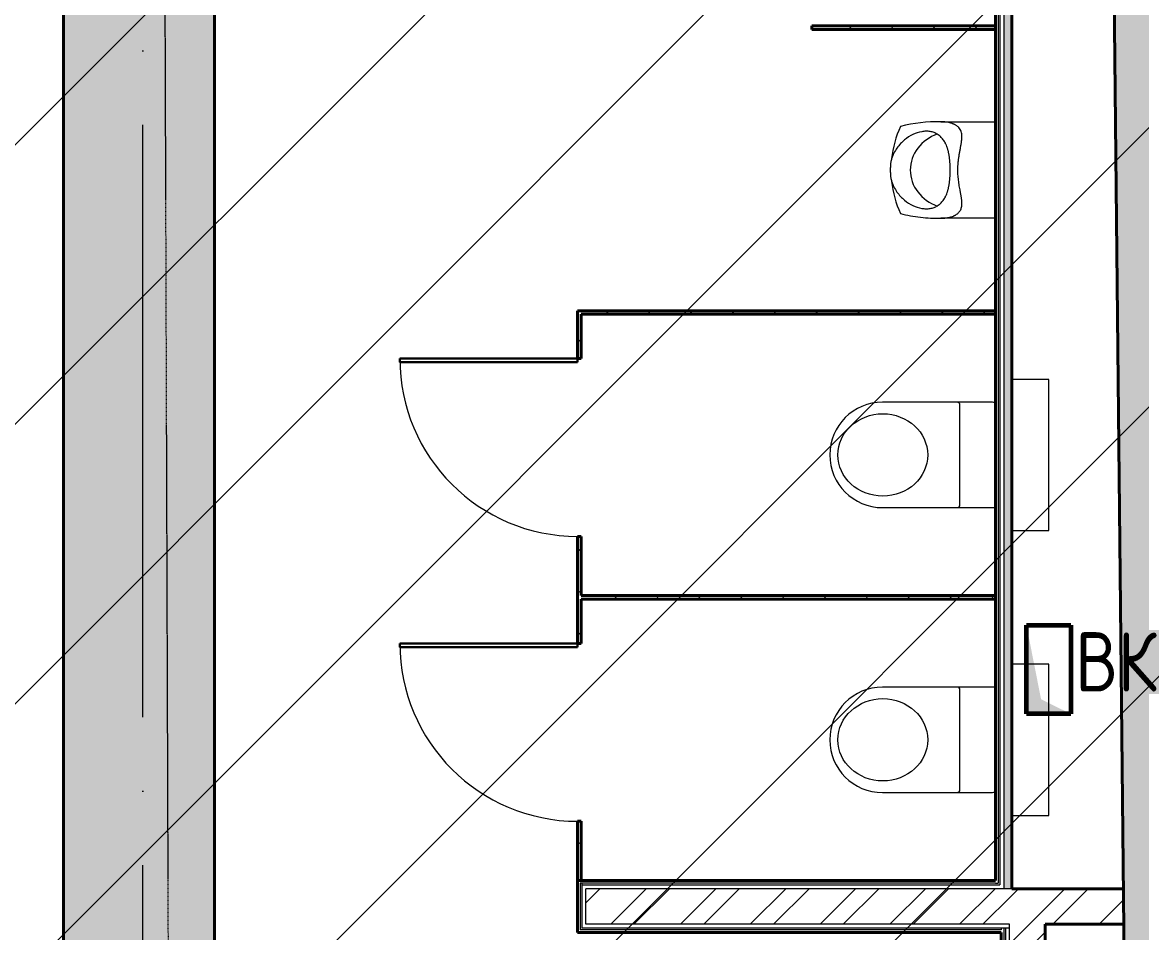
# Model space of a CAD drawing. Header units: millimetres. Extents: x -269164 to 430575, y -569542 to 36130.
# Drawn here: x 216786 to 220567, y -415047 to -411973 of the extents above; entities that cross this region are included whole.
import ezdxf

# ---------------------------------------------------------------- set-up
doc = ezdxf.new("R2010")
doc.units = ezdxf.units.MM
doc.linetypes.add('ADSK_Линия сетки', pattern=[25, 20, -2.5, 0, -2.5])
doc.linetypes.add('ADSK_Сверху', pattern=[4.5, 3, -1.5])
for name, color, linetype, lineweight in [('Аннотация', 7, 'Continuous', 9), ('Двери', 7, 'Continuous', 18), ('Обобщенные модели', 7, 'Continuous', 18), ('Оси', 7, 'Continuous', 9), ('Перекрытие', 7, 'Continuous', 18), ('Сантехника', 7, 'Continuous', 18), ('Стены внутренние', 7, 'Continuous', 18), ('Стены наружные', 7, 'Continuous', 18), ('Стены штриховка', 7, 'Continuous', 18), ('Узлы', 7, 'Continuous', 18)]:
    doc.layers.add(name, color=color, linetype=linetype, lineweight=lineweight)
doc.layers.add('Линии', color=7, linetype='Continuous', lineweight=9, true_color=0x00a600)
doc.styles.add('GOST Common_1', font='GOST_Common.ttf', dxfattribs={"width": 0.9, "height": 350})
pattern_1 = [(45, (178182.9, -430621.92), (-117.8655, 117.8655), []), (45, (178261.48, -430621.92), (-117.8655, 117.8655), [])]
pattern_2 = [(45, (178182.91, -430621.92), (-70.71068, 70.71068), [])]

# ---------------------------------------------------------------- blocks, each defined once
blk = doc.blocks.new('Дверь-Одинарная-Панель - 600 x 2150 мм с_у-1872435-03 План 3-го этажа маркировочный')
at = {"layer": 'Двери', "lineweight": 30}
for p, q in [((300, 606), (288, 606)), ((288, 606), (288, 6)), ((300, 6), (300, 606)), ((288, 6), (300, 6))]:
    blk.add_line(p, q, dxfattribs=at)
at = {"layer": 'Двери'}
blk.add_arc((300, 6), 600, 90, 180, dxfattribs=at)
blk = doc.blocks.new('Туалет подвесной-Moderna R-Laufen - 000 White-V114-03 План 3-го этажа маркировочный')
at = {"layer": 'Обобщенные модели'}
for p, q in [((-53, 409.3), (-53, 37.4)), ((303, 37.4), (303, 409.3)), ((-43.1, 147.8), (293.1, 147.8))]:
    blk.add_line(p, q, dxfattribs=at)
for centre, radius, start, end in [((125, 409.3), 178, 360, 180), ((-43.1, 157.7), 9.89, 180, 270), ((293.1, 157.7), 9.89, 270, 360), ((-43.1, 37.4), 9.89, 180, 270), ((293.1, 37.4), 9.89, 270, 360)]:
    blk.add_arc(centre, radius, start, end, dxfattribs=at)
blk.add_ellipse((125, 408.3), major_axis=(0, 151.6), ratio=0.916517, dxfattribs=at)
at = {"layer": 'Сантехника'}
for p, q in [((-130, -27.5), (-130, -152.5)), ((380, -152.5), (380, -27.5)), ((-130, -152.5), (380, -152.5))]:
    blk.add_line(p, q, dxfattribs=at)
blk = doc.blocks.new('Туалет подвесной-Moderna R-Laufen - 000 White-1870147-03 План 3-го этажа маркировочный')
at = {"layer": 'Обобщенные модели'}
for p, q in [((-53, 409.3), (-53, 37.4)), ((303, 37.4), (303, 409.3)), ((-43.1, 147.8), (293.1, 147.8))]:
    blk.add_line(p, q, dxfattribs=at)
for centre, radius, start, end in [((125, 409.3), 178, 360, 180), ((-43.1, 157.7), 9.89, 180, 270), ((293.1, 157.7), 9.89, 270, 360), ((-43.1, 37.4), 9.89, 180, 270), ((293.1, 37.4), 9.89, 270, 360)]:
    blk.add_arc(centre, radius, start, end, dxfattribs=at)
blk.add_ellipse((125, 408.3), major_axis=(0, 151.6), ratio=0.916517, dxfattribs=at)
at = {"layer": 'Сантехника'}
for p, q in [((-130, -27.5), (-130, -152.5)), ((380, -152.5), (380, -27.5)), ((-130, -152.5), (380, -152.5))]:
    blk.add_line(p, q, dxfattribs=at)
blk = doc.blocks.new('Urinal_Commercial_14201 - UT104EV-1823124-03 План 3-го этажа маркировочный')
at = {"layer": 'Сантехника'}
for p, q in [((41705.8, 18313), (41890.3, 18313)), ((41890.3, 17986.9), (41705.8, 17987))]:
    blk.add_line(p, q, dxfattribs=at)
for centre, radius, start, end in [((41890.3, 18150), 353.2, 155.4197, 173.7904), ((41743.2, 18133.9), 146.4, 110.0061, 141.9939), ((41722.7, 18150), 120.3, 141.9939, 180.0061), ((41722.7, 18149.9), 120.3, 179.9939, 218.0061), ((41890.3, 18150), 353.2, 186.2096, 204.5782), ((41743.2, 18166), 146.4, 218.0061, 249.9939)]:
    blk.add_arc(centre, radius, start, end, dxfattribs=at)
blk.add_ellipse((41801.6, 17228.7), major_axis=(-199.1, 1075.5), ratio=0.694076, start_param=6.146838, end_param=6.328057, dxfattribs=at)
for points, knots in [([(41762.9, 18150), (41763.1, 18158.3), (41763.7, 18170.9), (41765.4, 18185.2), (41766.5, 18193.3), (41767.4, 18199.3), (41768.3, 18205.2), (41769.4, 18211), (41770.4, 18216.7), (41771.5, 18222.3), (41772.5, 18227.9), (41773.5, 18233.3), (41774.3, 18237.7), (41774.9, 18241.2), (41775.2, 18243.8), (41775.6, 18246.3), (41776, 18249.7), (41776.5, 18253.8), (41776.8, 18257.8), (41776.9, 18260.9), (41776.9, 18264), (41776.7, 18267.7), (41776, 18273.4), (41774.5, 18280), (41771.1, 18287.1), (41767.4, 18292.1), (41763.9, 18295.7), (41760.9, 18298.1), (41757.7, 18300.3), (41754.4, 18302.3), (41751, 18304.1), (41747.3, 18305.7), (41743.5, 18307.1), (41739.6, 18308.4), (41735.6, 18309.4), (41730.2, 18310.7), (41720.4, 18312.3), (41711.7, 18312.9), (41705.8, 18313)], [-1, -1, -1, -1, -0.909091, -0.863636, -0.840909, -0.818182, -0.795455, -0.772727, -0.75, -0.727273, -0.704545, -0.681818, -0.659091, -0.647727, -0.636364, -0.625, -0.613636, -0.590909, -0.568182, -0.556818, -0.545455, -0.522727, -0.5, -0.454545, -0.409091, -0.363636, -0.340909, -0.318182, -0.295455, -0.272727, -0.25, -0.227273, -0.204545, -0.181818, -0.159091, -0.136364, -0.090909, 0, 0, 0, 0]), ([(41737.3, 18150), (41737.2, 18153.7), (41737.1, 18159.2), (41736.9, 18166.3), (41736.6, 18171.5), (41736.3, 18176.7), (41735.8, 18181.8), (41735.3, 18186.9), (41734.7, 18191.7), (41734, 18196.5), (41733.2, 18201.1), (41732.4, 18205.6), (41731.5, 18210), (41730.5, 18214.2), (41729.4, 18218.3), (41728.2, 18222.3), (41726.5, 18227.4), (41724.7, 18232.3), (41722.6, 18236.9), (41720.5, 18241.4), (41717.6, 18246.7), (41713.7, 18252.5), (41709.4, 18257.9), (41704.8, 18262.7), (41699.7, 18267), (41692.5, 18272), (41682.7, 18276.8), (41669.6, 18280.2), (41655.7, 18281.2), (41636.2, 18279.3), (41611.1, 18271.3), (41586.9, 18256), (41569.1, 18239.3), (41557.1, 18224.6), (41546.7, 18207.6), (41541.5, 18194.9), (41539.3, 18188.2)], [-1, -1, -1, -1, -0.975, -0.9625, -0.95, -0.9375, -0.925, -0.9125, -0.9, -0.8875, -0.875, -0.8625, -0.85, -0.8375, -0.825, -0.8125, -0.8, -0.775, -0.7625, -0.75, -0.725, -0.7, -0.675, -0.65, -0.625, -0.6, -0.55, -0.5, -0.45, -0.4, -0.3, -0.2, -0.15, -0.1, -0.05, 0, 0, 0, 0]), ([(41539.3, 18111.8), (41541.5, 18105.1), (41546.7, 18092.3), (41557.1, 18075.3), (41569.1, 18060.6), (41586.9, 18043.9), (41611.1, 18028.6), (41636.2, 18020.6), (41655.7, 18018.8), (41669.6, 18019.8), (41682.7, 18023.2), (41692.5, 18028), (41699.7, 18032.9), (41704.8, 18037.2), (41709.4, 18042.1), (41713.7, 18047.4), (41717.6, 18053.2), (41720.5, 18058.5), (41722.6, 18063), (41724.7, 18067.6), (41726.5, 18072.5), (41728.2, 18077.7), (41729.4, 18081.6), (41730.5, 18085.7), (41731.5, 18090), (41732.4, 18094.3), (41733.2, 18098.8), (41734, 18103.5), (41734.7, 18108.2), (41735.3, 18113.1), (41735.8, 18118.1), (41736.3, 18123.2), (41736.6, 18128.4), (41736.9, 18133.6), (41737.1, 18140.7), (41737.2, 18146.2), (41737.3, 18150)], [-1, -1, -1, -1, -0.95, -0.9, -0.85, -0.8, -0.7, -0.6, -0.55, -0.5, -0.45, -0.4, -0.375, -0.35, -0.325, -0.3, -0.275, -0.25, -0.2375, -0.225, -0.2, -0.1875, -0.175, -0.1625, -0.15, -0.1375, -0.125, -0.1125, -0.1, -0.0875, -0.075, -0.0625, -0.05, -0.0375, -0.025, 0, 0, 0, 0]), ([(41705.8, 17987), (41710.4, 17987), (41719.6, 17987.5), (41730.6, 17989.2), (41739.1, 17991.4), (41745.2, 17993.3), (41750, 17995.4), (41753.7, 17997.2), (41757.2, 17999.3), (41761.4, 18002.1), (41765.8, 18006.1), (41769.6, 18010.6), (41772.7, 18015.8), (41774.9, 18021.6), (41776.3, 18027.9), (41776.8, 18033.5), (41776.8, 18038.3), (41776.8, 18042), (41776.5, 18045.8), (41776.1, 18049.6), (41775.6, 18053.6), (41775, 18057.6), (41774.4, 18061.7), (41773.6, 18065.8), (41772.8, 18070.1), (41772.1, 18074.4), (41771.3, 18078.8), (41770.1, 18084.7), (41768.8, 18092.2), (41767.2, 18101.5), (41765.4, 18114.1), (41763.6, 18130.2), (41763, 18143.4), (41762.9, 18150)], [-1, -1, -1, -1, -0.928571, -0.857143, -0.821429, -0.785714, -0.75, -0.732143, -0.714286, -0.678571, -0.642857, -0.607143, -0.571429, -0.535714, -0.5, -0.464286, -0.446429, -0.428571, -0.410714, -0.392857, -0.375, -0.357143, -0.339286, -0.321429, -0.303571, -0.285714, -0.267857, -0.25, -0.214286, -0.178571, -0.142857, -0.071429, 0, 0, 0, 0])]:
    blk.add_open_spline(points, degree=3, knots=knots, dxfattribs=at)
for points in [[(41539.3, 18188.2), (41538, 18184.1), (41536.3, 18175.9), (41535.1, 18163), (41534.9, 18154.3), (41534.9, 18150)], [(41534.9, 18150), (41534.9, 18145.6), (41535.1, 18136.9), (41536.3, 18124.1), (41538, 18115.8), (41539.3, 18111.8)], [(41569.2, 18003.1), (41580.3, 18000.2), (41602.7, 17995.3), (41636.7, 17990.2), (41671.1, 17987.3), (41694.2, 17986.9), (41705.8, 17987)]]:
    blk.add_open_spline(points, degree=3, dxfattribs=at)

msp = doc.modelspace()

# ---------------------------------------------------------------- hatches: boundary and pattern name
at = {"lineweight": 13, "true_color": 0x636466}
h = msp.add_hatch(dxfattribs=at)
h.set_pattern_fill('ANSI31', color=251, scale=210)
h.set_pattern_definition([(45, (-1914008.9, -109463.3), (-471.46345, 471.46345), [])])
h.paths.add_polyline_path([(234958.19, -379662.32), (191467.82, -379662.32), (191467.82, -437206.01), (234958.19, -437206.01)])
at = {"layer": 'Стены внутренние'}
msp.add_hatch(color=256, dxfattribs=at).paths.add_polyline_path([(220128.25, -414898.96), (220128.25, -410197.86), (220101.25, -410197.86), (220101.25, -414898.96), (220120.35, -414898.96)])
at = {"layer": 'Стены внутренние', "true_color": 0xc0c0c0}
msp.add_hatch(color=9, dxfattribs=at).paths.add_polyline_path([(220534.87, -417723.38), (220914.86, -417719.74), (220836.59, -410197.86), (220456.57, -410197.86), (220524.88, -416762.74)])
at = {"layer": 'Стены внутренние', "lineweight": 9}
h = msp.add_hatch(dxfattribs=at)
h.set_pattern_fill('FP_3', color=256, style=0, pattern_type=2)
h.set_pattern_definition(pattern_2)
h.paths.add_polyline_path([(220073.25, -411996.96), (220073.25, -411984.96), (219453.25, -411984.96), (219453.25, -411996.96)])
h = msp.add_hatch(dxfattribs=at)
h.set_pattern_fill('FP_3', color=256, style=0, pattern_type=2)
h.set_pattern_definition(pattern_2)
h.paths.add_polyline_path([(219893.99, -412958.96), (220073.25, -412958.96), (220073.25, -412946.96), (218661.25, -412946.96), (218661.25, -412958.96), (218673.25, -412958.96)])
h = msp.add_hatch(dxfattribs=at)
h.set_pattern_fill('FP_3', color=256, style=0, pattern_type=2)
h.set_pattern_definition(pattern_2)
h.paths.add_polyline_path([(218661.25, -414870.96), (218673.25, -414870.96), (218673.25, -414670.96), (218661.25, -414670.96)])
h.paths.add_polyline_path([(218661.25, -414070.96), (218673.25, -414070.96), (218673.25, -413708.96), (218661.25, -413708.96)])
h.paths.add_polyline_path([(218673.25, -413108.96), (218673.25, -412958.96), (218661.25, -412958.96), (218661.25, -413108.96)])
h = msp.add_hatch(dxfattribs=at)
h.set_pattern_fill('FP_3', color=256, style=0, pattern_type=2)
h.set_pattern_definition(pattern_2)
h.paths.add_polyline_path([(220063.36, -413920.96), (220073.25, -413920.96), (220073.25, -413908.96), (218673.25, -413908.96), (218673.25, -413920.96), (219928.57, -413920.96)])
h = msp.add_hatch(dxfattribs=at)
h.set_pattern_fill('FP_2', color=256, style=0, pattern_type=2)
h.set_pattern_definition(pattern_1)
h.paths.add_polyline_path([(219984.18, -415018.96), (220128.25, -415018.96), (220128.25, -414898.96), (218689.25, -414898.96), (218689.25, -415018.96), (219829.29, -415018.96)])
h = msp.add_hatch(dxfattribs=at)
h.set_pattern_fill('FP_2', color=256, style=0, pattern_type=2)
h.set_pattern_definition(pattern_1)
h.paths.add_polyline_path([(220240.35, -415018.96), (220506.73, -415018.96), (220505.48, -414898.96), (220128.25, -414898.96), (220128.25, -415018.96)])
h = msp.add_hatch(dxfattribs=at)
h.set_pattern_fill('FP_2', color=256, style=0, pattern_type=2)
h.set_pattern_definition(pattern_1)
h.paths.add_polyline_path([(220240.35, -416874.96), (220240.35, -415018.96), (220120.35, -415018.96), (220120.35, -416874.96)])
at = {"layer": 'Стены наружные', "true_color": 0xc0c0c0}
h = msp.add_hatch(color=9, dxfattribs=at)
h.paths.add_polyline_path([(217264.04, -417055.29), (217434.81, -417055.29), (217434.81, -416690.69), (216924.81, -416690.69), (216924.81, -417055.29)])
h.paths.add_polyline_path([(216924.81, -415840.69), (217434.81, -415840.69), (217434.81, -410197.86), (216924.81, -410197.86), (216924.81, -415510.89)])
at = {"layer": 'Узлы', "true_color": 0x808080}
msp.add_hatch(color=8, dxfattribs=at).paths.add_polyline_path([(220327.52, -414308.56), (220227.02, -414259.07), (220177.52, -414008.56), (220177.52, -414308.56), (220253.25, -414308.56)])

# ---------------------------------------------------------------- linework, layer by layer
at = {"layer": 'Линии', "lineweight": 60}
for p, q in [((220177.52, -414008.56), (220327.52, -414008.56)), ((220177.52, -414308.56), (220177.52, -414008.56)), ((220327.52, -414008.56), (220327.52, -414308.56)), ((220327.52, -414308.56), (220177.52, -414308.56))]:
    msp.add_line(p, q, dxfattribs=at)
at = {"layer": 'Оси', "linetype": 'ADSK_Линия сетки', "ltscale": 100}
msp.add_line((217192.82, -439320.18), (217192.82, -408953.12), dxfattribs=at)
at = {"layer": 'Перекрытие', "color": 9, "linetype": 'ADSK_Сверху', "true_color": 0xaad4d4}
msp.add_line((217288.67, -417820.17), (217262.83, -410106.98), dxfattribs=at)
at = {"layer": 'Стены внутренние', "lineweight": 40}
for p, q in [((220073.25, -410197.86), (220073.25, -414870.96)), ((220128.25, -414898.96), (220128.25, -410197.86)), ((220456.57, -410197.86), (220534.87, -417723.38)), ((220073.25, -411984.96), (219453.25, -411984.96)), ((219453.25, -411984.96), (219453.25, -411996.96)), ((219453.25, -411996.96), (220073.25, -411996.96)), ((220073.25, -412946.96), (218661.25, -412946.96)), ((218661.25, -412946.96), (218661.25, -413108.96)), ((218673.25, -412958.96), (220073.25, -412958.96)), ((218673.25, -413108.96), (218673.25, -412958.96)), ((218661.25, -413108.96), (218673.25, -413108.96)), ((218661.25, -413708.96), (218661.25, -414070.96)), ((218673.25, -413708.96), (218661.25, -413708.96)), ((218673.25, -413908.96), (218673.25, -413708.96)), ((220073.25, -413908.96), (218673.25, -413908.96)), ((218673.25, -414070.96), (218673.25, -413920.96)), ((218673.25, -413920.96), (220073.25, -413920.96)), ((218661.25, -414070.96), (218673.25, -414070.96)), ((218661.25, -414670.96), (218661.25, -415046.96)), ((218673.25, -414670.96), (218661.25, -414670.96)), ((218673.25, -414870.96), (218673.25, -414670.96)), ((218661.25, -414870.96), (220073.25, -414870.96)), ((220505.48, -414898.96), (220128.25, -414898.96)), ((220240.35, -416874.96), (220240.35, -415018.96)), ((220240.35, -415018.96), (220506.73, -415018.96)), ((218661.25, -415046.96), (220092.35, -415046.96)), ((220092.35, -415046.96), (220092.35, -416846.96))]:
    msp.add_line(p, q, dxfattribs=at)
at = {"layer": 'Стены внутренние'}
msp.add_line((220088.25, -414898.96), (220073.25, -414898.96), dxfattribs=at)
at = {"layer": 'Стены наружные', "lineweight": 40}
for p, q in [((216924.81, -409687.86), (216924.81, -415840.69)), ((217434.81, -415840.69), (217434.81, -410197.86))]:
    msp.add_line(p, q, dxfattribs=at)
at = {"layer": 'Стены штриховка'}
for p, q in [((220082.25, -410197.86), (220082.25, -414879.96)), ((220088.25, -410197.86), (220088.25, -414885.96)), ((220101.25, -410197.86), (220101.25, -414898.96)), ((220073.25, -414879.96), (218670.25, -414879.96)), ((218670.25, -414879.96), (218670.25, -415037.96)), ((218676.25, -414879.96), (218676.25, -415031.96)), ((218676.25, -414885.96), (220088.25, -414885.96)), ((220073.25, -414898.96), (218689.25, -414898.96)), ((218689.25, -415018.96), (218689.25, -414898.96)), ((220073.25, -414879.96), (220082.25, -414879.96)), ((220128.25, -414898.96), (220088.25, -414898.96)), ((220120.35, -415018.96), (218689.25, -415018.96)), ((220120.35, -416874.96), (220120.35, -415018.96)), ((220092.35, -415037.96), (218670.25, -415037.96)), ((220120.35, -415031.96), (218676.25, -415031.96)), ((220092.35, -415031.96), (220092.35, -415037.96)), ((220101.35, -415031.96), (220101.35, -416855.96)), ((220107.35, -415031.96), (220107.35, -416861.96))]:
    msp.add_line(p, q, dxfattribs=at)

# ---------------------------------------------------------------- block references
at = {"layer": 'Двери', "rotation": 89.99999999999997}
for p in [(218667.25, -413408.96), (218667.25, -414370.96)]:
    msp.add_blockref('Дверь-Одинарная-Панель - 600 x 2150 мм с_у-1872435-03 План 3-го этажа маркировочный', p, dxfattribs=at)
at = {"layer": 'Сантехника'}
msp.add_blockref('Urinal_Commercial_14201 - UT104EV-1823124-03 План 3-го этажа маркировочный', (178182.91, -430621.92), dxfattribs=at)
at = {"layer": 'Сантехника', "rotation": 89.9999999999999}
for name, p in [('Туалет подвесной-Moderna R-Laufen - 000 White-1870147-03 План 3-го этажа маркировочный', (220100.75, -413558.96)), ('Туалет подвесной-Moderna R-Laufen - 000 White-V114-03 План 3-го этажа маркировочный', (220100.75, -414520.96))]:
    msp.add_blockref(name, p, dxfattribs=at)

# ---------------------------------------------------------------- texts
at = {"layer": 'Аннотация', "insert": (220342.45, -414032.47), "char_height": 200, "width": 360.7594, "attachment_point": 1, "style": 'GOST Common_1'}
msp.add_mtext('ВК', dxfattribs=at)

doc.saveas('drawing.dxf')
